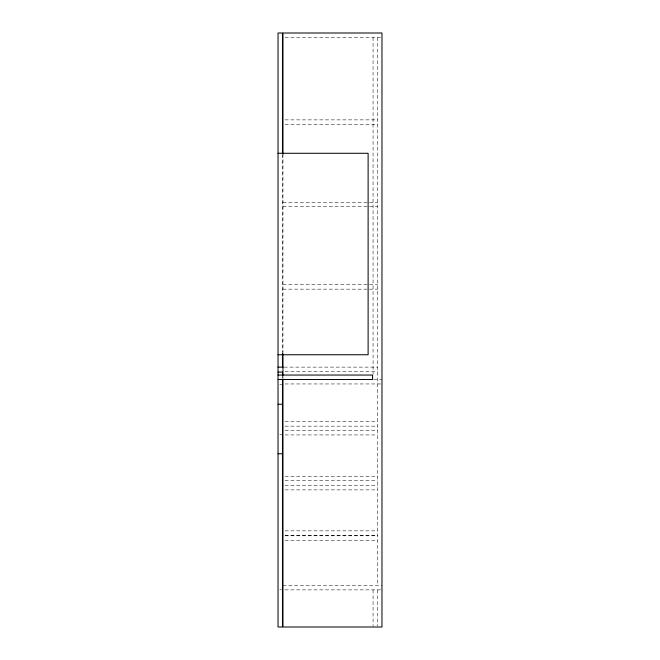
<?xml version="1.0" encoding="UTF-8"?>
<svg xmlns="http://www.w3.org/2000/svg" width="660" height="660" viewBox="0 0 660 660"><rect width="100%" height="100%" fill="white"/><g stroke="black" fill="none" stroke-linecap="round" stroke-linejoin="round"><path stroke-width="0.49" stroke-dasharray="3.3 2.47" d="M285.037 37.455L381.975 37.455M285.029 119.873L377.52 119.873M285.029 124.327L377.52 124.327M282.975 202.29L377.52 202.29M282.975 206.745L377.52 206.745M282.975 284.707L377.52 284.707M282.975 289.162L377.52 289.162M284.155 367.125L377.52 367.125M285.029 371.58L377.52 371.58M373.725 379.5L381.975 379.5M285.037 383.955L381.975 383.955M279.807 384.45L282.48 384.45M285.029 421.699L377.52 421.699M285.029 426.154L377.52 426.154M285.029 430.485L377.52 430.485M279.807 434.445L282.48 434.445M285.029 434.94L377.52 434.94M285.029 476.272L377.52 476.272M285.029 480.728L377.52 480.728M285.029 485.43L377.52 485.43M285.029 489.885L377.52 489.885M285.029 530.846L377.52 530.846M285.029 535.301L377.52 535.301M285.029 535.796L377.52 535.796M285.029 540.251L377.52 540.251M282.975 585.42L381.975 585.42M279.807 589.38L281.589 589.38M285.037 589.875L380.944 589.875M377.52 37.455L377.52 585.42M377.52 589.875L377.52 625.969M373.065 37.455L373.065 374.352M373.065 589.875L373.065 625.969M282.975 153.846L282.975 352.688M282.975 376.332L282.975 378.469M282.48 154.688L282.48 352.688M282.48 376.192L282.48 378.254"/><path stroke-width="0.99" d="M278.025 153.285L368.115 153.285L368.115 354.75L278.025 354.75M278.025 367.125L283.132 367.125M278.025 372.075L282.48 372.075L282.48 375.169M278.025 375.045L372.57 375.045L372.57 379.5L278.025 379.5M278.025 404.25L282.48 404.25M278.025 453.75L282.48 453.75M282.975 153.846L282.975 33L381.975 33L381.975 627L282.975 627L282.975 379.417M282.975 353.669L282.975 375.375M282.48 153.656L282.48 33L278.025 33L278.025 627L282.48 627L282.48 379.286M282.48 353.719L282.48 367.125"/></g></svg>
